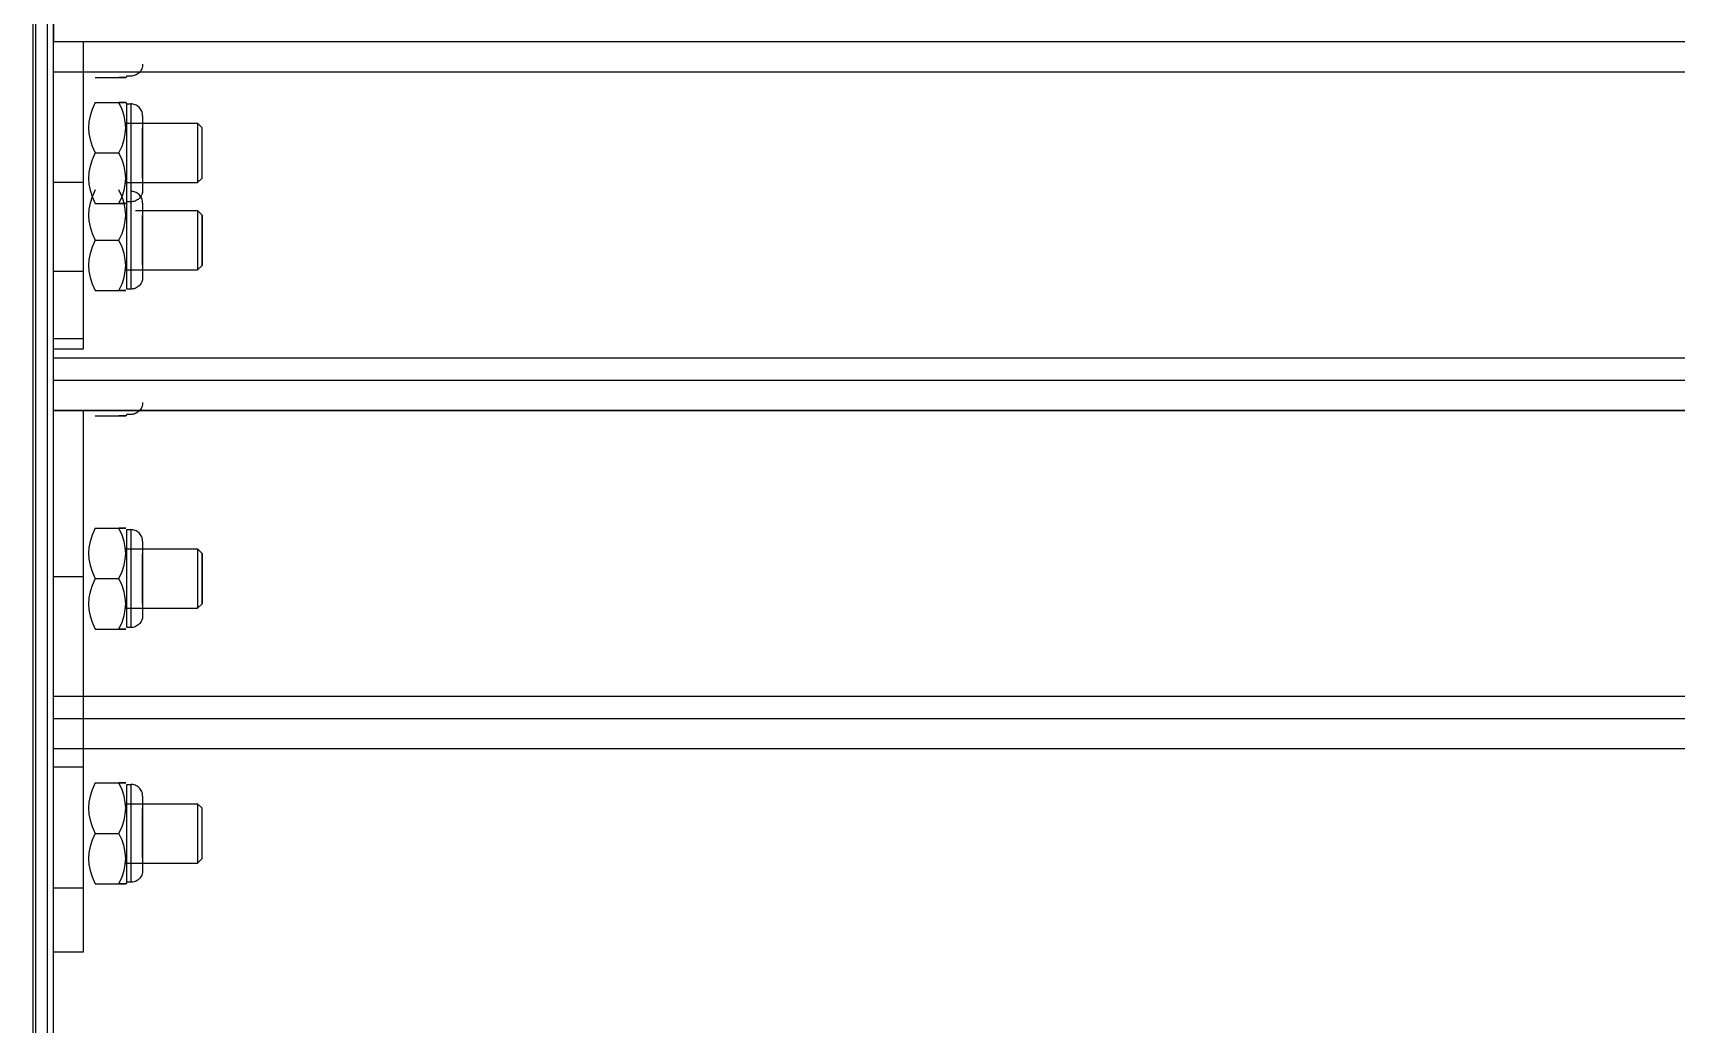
# Model space of a CAD drawing. Header units: millimetres. Extents: x 4625 to 14334, y 16216 to 31562.
# Drawn here: x 8448.2 to 8725, y 24745.2 to 24912.3 of the extents above; entities that cross this region are included whole.
import ezdxf

# ---------------------------------------------------------------- set-up
doc = ezdxf.new("R2010")
doc.units = ezdxf.units.MM
doc.header["$LTSCALE"] = 3
doc.layers.add('Default', color=7, linetype='Continuous')

msp = doc.modelspace()

# ---------------------------------------------------------------- linework, layer by layer
at = {"layer": 'Default'}
for p, q in [((8448.65, 22874.06), (8448.65, 24991.09)), ((8450.63, 22874.06), (8450.63, 24991.26)), ((8451.65, 22874.06), (8451.65, 24991.09)), ((8448.15, 24988.49), (8448.15, 22874.06)), ((8451.65, 24910.8), (8456.65, 24910.8)), ((8451.65, 24887.04), (8451.65, 24910.8)), ((10878.65, 24910.77), (8451.65, 24910.77)), ((8456.65, 24910.8), (8456.65, 24887.04)), ((10878.65, 24905.67), (8451.65, 24905.67)), ((10878.65, 24905.67), (8451.65, 24905.67)), ((8464, 24904.99), (8463.79, 24904.74)), ((8464.65, 24904.99), (8464, 24904.99)), ((8458.65, 24904.74), (8462.65, 24904.74)), ((8458.65, 24900.54), (8462.65, 24900.54)), ((8463.79, 24900.54), (8464, 24900.29)), ((8464, 24900.29), (8464.65, 24900.29)), ((8463.75, 24897.04), (8475.9, 24897.04)), ((8476.65, 24896.29), (8475.9, 24897.04)), ((8458.65, 24892.04), (8462.65, 24892.04)), ((8456.65, 24887.04), (8451.65, 24887.04)), ((8463.75, 24887.04), (8475.9, 24887.04)), ((8476.65, 24887.79), (8475.9, 24887.04)), ((8458.65, 24883.54), (8462.65, 24883.54)), ((8464.65, 24883.79), (8464, 24883.79)), ((8465.46, 24882.33), (8475.9, 24882.33)), ((8476.65, 24881.58), (8475.9, 24882.33)), ((8458.65, 24877.33), (8462.65, 24877.33)), ((8456.65, 24872.04), (8451.65, 24872.04)), ((8463.75, 24872.33), (8475.9, 24872.33)), ((8476.65, 24873.08), (8475.9, 24872.33)), ((8464.65, 24869.08), (8464, 24869.08)), ((8458.65, 24868.83), (8462.65, 24868.83)), ((8456.65, 24860.72), (8451.65, 24860.72)), ((8456.65, 24860.72), (8456.65, 24858.97)), ((8456.65, 24858.97), (8451.65, 24858.97)), ((8451.65, 24857.48), (10878.65, 24857.48)), ((8451.65, 24853.74), (10878.65, 24853.74)), ((8451.65, 24848.65), (10878.65, 24848.65)), ((10878.65, 24848.64), (8451.65, 24848.64)), ((8456.65, 24848.65), (8456.65, 24820.57)), ((8458.65, 24847.71), (8462.65, 24847.71)), ((8464, 24847.96), (8463.79, 24847.71)), ((8464.65, 24847.96), (8464, 24847.96)), ((8458.65, 24828.8), (8462.65, 24828.8)), ((8464, 24828.55), (8464.65, 24828.55)), ((8463.75, 24825.3), (8475.9, 24825.3)), ((8476.65, 24824.55), (8475.9, 24825.3)), ((8456.65, 24820.57), (8451.65, 24820.57)), ((8458.65, 24820.3), (8462.65, 24820.3)), ((8463.75, 24815.3), (8475.9, 24815.3)), ((8476.65, 24816.05), (8475.9, 24815.3)), ((8458.65, 24811.8), (8462.65, 24811.8)), ((8464.65, 24812.05), (8464, 24812.05)), ((10878.65, 24800.45), (8451.65, 24800.45)), ((8451.65, 24796.71), (10878.65, 24796.71)), ((10878.65, 24791.62), (8451.65, 24791.62)), ((10878.65, 24791.61), (8451.65, 24791.61)), ((8456.65, 24788.52), (8451.65, 24788.52)), ((8456.65, 24788.52), (8456.65, 24768.11)), ((8458.65, 24785.86), (8462.65, 24785.86)), ((8464, 24785.61), (8464.65, 24785.61)), ((8463.75, 24782.36), (8475.9, 24782.36)), ((8476.65, 24781.61), (8475.9, 24782.36)), ((8458.65, 24777.36), (8462.65, 24777.36)), ((8463.75, 24772.36), (8475.9, 24772.36)), ((8476.65, 24773.11), (8475.9, 24772.36)), ((8456.65, 24768.11), (8451.65, 24768.11)), ((8458.65, 24768.86), (8462.65, 24768.86)), ((8464, 24769.11), (8463.79, 24768.86)), ((8464.65, 24769.11), (8464, 24769.11)), ((8456.65, 24757.36), (8451.65, 24757.36))]:
    msp.add_line(p, q, dxfattribs=at)
for points in [[(8451.65, 24914.5, 0), (8451.65, 24910.77, 0)], [(8466.65, 24906.99, 0), (8466.64, 24906.79, 0), (8466.61, 24906.59, 0), (8466.56, 24906.39, 0), (8466.49, 24906.2, 0), (8466.4, 24906.02, 0), (8466.29, 24905.85, 0), (8466.17, 24905.69, 0), (8466.04, 24905.55, 0), (8465.89, 24905.42, 0), (8465.73, 24905.3, 0), (8465.56, 24905.21, 0), (8465.39, 24905.13, 0), (8465.21, 24905.07, 0), (8465.02, 24905.02, 0), (8464.84, 24905, 0), (8464.65, 24904.99, 0)], [(8458.65, 24900.54, 0), (8458.13, 24899.38, 0), (8457.78, 24898.3, 0), (8457.58, 24897.28, 0), (8457.52, 24896.29, 0), (8457.58, 24895.3, 0), (8457.78, 24894.29, 0), (8458.13, 24893.21, 0), (8458.65, 24892.04, 0)], [(8462.65, 24892.04, 0), (8463.17, 24893.21, 0), (8463.52, 24894.29, 0), (8463.72, 24895.3, 0), (8463.79, 24896.29, 0), (8463.72, 24897.28, 0), (8463.52, 24898.3, 0), (8463.17, 24899.38, 0), (8462.65, 24900.54, 0)], [(8464, 24883.79, 0), (8464, 24883.79, 0), (8464, 24883.79, 0), (8464, 24883.79, 0), (8464, 24883.79, 0), (8464, 24883.79, 0), (8464, 24883.79, 0), (8464, 24883.79, 0), (8464, 24883.79, 0), (8464, 24883.79, 0), (8464, 24883.79, 0), (8464, 24883.8, 0), (8464, 24883.81, 0), (8464, 24883.85, 0), (8464, 24884.03, 0), (8464, 24884.81, 0), (8464, 24900.29, 0)], [(8464.65, 24900.29, 0), (8464.65, 24900.29, 0), (8464.65, 24900.29, 0), (8464.65, 24900.29, 0), (8464.65, 24900.29, 0), (8464.65, 24900.29, 0), (8464.65, 24900.29, 0), (8464.65, 24900.29, 0), (8464.65, 24900.29, 0), (8464.65, 24900.29, 0), (8464.65, 24900.29, 0), (8464.65, 24900.29, 0), (8464.65, 24900.29, 0), (8464.65, 24900.28, 0), (8464.65, 24900.24, 0), (8464.65, 24900.05, 0), (8464.65, 24899.28, 0), (8464.65, 24892.04, 0)], [(8466.65, 24898.29, 0), (8466.64, 24898.5, 0), (8466.61, 24898.7, 0), (8466.56, 24898.89, 0), (8466.49, 24899.08, 0), (8466.4, 24899.26, 0), (8466.29, 24899.43, 0), (8466.17, 24899.59, 0), (8466.04, 24899.73, 0), (8465.89, 24899.86, 0), (8465.73, 24899.98, 0), (8465.56, 24900.07, 0), (8465.39, 24900.15, 0), (8465.21, 24900.21, 0), (8465.02, 24900.26, 0), (8464.84, 24900.29, 0), (8464.65, 24900.29, 0)], [(8466.65, 24898.29, 0), (8466.65, 24898.29, 0), (8466.65, 24898.29, 0), (8466.65, 24898.29, 0), (8466.65, 24898.29, 0), (8466.65, 24898.29, 0), (8466.65, 24898.29, 0), (8466.65, 24898.29, 0), (8466.65, 24898.29, 0), (8466.65, 24898.29, 0), (8466.65, 24898.29, 0), (8466.65, 24898.29, 0), (8466.65, 24898.29, 0), (8466.65, 24898.28, 0), (8466.65, 24898.25, 0), (8466.65, 24898.11, 0), (8466.65, 24897.52, 0), (8466.65, 24892.04, 0)], [(8475.9, 24897.04, 0), (8475.9, 24897.04, 0), (8475.9, 24897.04, 0), (8475.9, 24897.04, 0), (8475.9, 24897.04, 0), (8475.9, 24897.04, 0), (8475.9, 24897.04, 0), (8475.9, 24897.04, 0), (8475.9, 24897.04, 0), (8475.9, 24897.04, 0), (8475.9, 24897.04, 0), (8475.9, 24897.04, 0), (8475.9, 24897.01, 0), (8475.9, 24896.9, 0), (8475.9, 24896.43, 0), (8475.9, 24887.04, 0)], [(8476.65, 24887.79, 0), (8476.65, 24887.79, 0), (8476.65, 24887.79, 0), (8476.65, 24887.79, 0), (8476.65, 24887.79, 0), (8476.65, 24887.79, 0), (8476.65, 24887.79, 0), (8476.65, 24887.79, 0), (8476.65, 24887.79, 0), (8476.65, 24887.79, 0), (8476.65, 24887.79, 0), (8476.65, 24887.8, 0), (8476.65, 24887.8, 0), (8476.65, 24887.82, 0), (8476.65, 24887.92, 0), (8476.65, 24888.32, 0), (8476.65, 24896.29, 0)], [(8458.65, 24892.04, 0), (8458.13, 24890.88, 0), (8457.78, 24889.8, 0), (8457.58, 24888.78, 0), (8457.52, 24887.79, 0), (8457.58, 24886.8, 0), (8457.78, 24885.79, 0), (8458.13, 24884.71, 0), (8458.65, 24883.54, 0)], [(8462.65, 24883.54, 0), (8463.17, 24884.71, 0), (8463.52, 24885.79, 0), (8463.72, 24886.8, 0), (8463.79, 24887.79, 0), (8463.72, 24888.78, 0), (8463.52, 24889.8, 0), (8463.17, 24890.88, 0), (8462.65, 24892.04, 0)], [(8464.65, 24892.04, 0), (8464.65, 24883.79, 0)], [(8466.65, 24892.04, 0), (8466.65, 24885.79, 0)], [(8451.65, 24872.04, 0), (8451.65, 24872.04, 0), (8451.65, 24872.04, 0), (8451.65, 24872.04, 0), (8451.65, 24872.04, 0), (8451.65, 24872.04, 0), (8451.65, 24872.04, 0), (8451.65, 24872.04, 0), (8451.65, 24872.04, 0), (8451.65, 24872.04, 0), (8451.65, 24872.05, 0), (8451.65, 24872.05, 0), (8451.65, 24872.07, 0), (8451.65, 24872.15, 0), (8451.65, 24872.48, 0), (8451.65, 24873.89, 0), (8451.65, 24887.04, 0)], [(8456.65, 24887.04, 0), (8456.65, 24872.04, 0)], [(8458.65, 24885.83, 0), (8458.13, 24884.66, 0), (8457.78, 24883.58, 0), (8457.58, 24882.57, 0), (8457.52, 24881.58, 0), (8457.58, 24880.59, 0), (8457.78, 24879.57, 0), (8458.13, 24878.49, 0), (8458.65, 24877.33, 0)], [(8462.65, 24877.33, 0), (8463.17, 24878.49, 0), (8463.52, 24879.57, 0), (8463.72, 24880.59, 0), (8463.79, 24881.58, 0), (8463.72, 24882.57, 0), (8463.52, 24883.58, 0), (8463.17, 24884.66, 0), (8462.65, 24885.83, 0)], [(8464, 24869.08, 0), (8464, 24869.08, 0), (8464, 24869.08, 0), (8464, 24869.08, 0), (8464, 24869.08, 0), (8464, 24869.08, 0), (8464, 24869.08, 0), (8464, 24869.08, 0), (8464, 24869.08, 0), (8464, 24869.08, 0), (8464, 24869.08, 0), (8464, 24869.08, 0), (8464, 24869.09, 0), (8464, 24869.13, 0), (8464, 24869.32, 0), (8464, 24870.09, 0), (8464, 24885.58, 0)], [(8466.65, 24885.79, 0), (8466.64, 24885.59, 0), (8466.61, 24885.39, 0), (8466.56, 24885.2, 0), (8466.49, 24885.01, 0), (8466.4, 24884.83, 0), (8466.29, 24884.65, 0), (8466.17, 24884.5, 0), (8466.04, 24884.35, 0), (8465.89, 24884.22, 0), (8465.73, 24884.11, 0), (8465.56, 24884.01, 0), (8465.39, 24883.94, 0), (8465.21, 24883.87, 0), (8465.02, 24883.83, 0), (8464.84, 24883.8, 0), (8464.65, 24883.79, 0)], [(8464.65, 24885.58, 0), (8464.65, 24885.58, 0), (8464.65, 24885.58, 0), (8464.65, 24885.58, 0), (8464.65, 24885.58, 0), (8464.65, 24885.58, 0), (8464.65, 24885.58, 0), (8464.65, 24885.58, 0), (8464.65, 24885.58, 0), (8464.65, 24885.58, 0), (8464.65, 24885.58, 0), (8464.65, 24885.58, 0), (8464.65, 24885.57, 0), (8464.65, 24885.56, 0), (8464.65, 24885.52, 0), (8464.65, 24885.34, 0), (8464.65, 24884.56, 0), (8464.65, 24877.33, 0)], [(8466.65, 24883.58, 0), (8466.64, 24883.78, 0), (8466.61, 24883.98, 0), (8466.56, 24884.17, 0), (8466.49, 24884.36, 0), (8466.4, 24884.54, 0), (8466.29, 24884.72, 0), (8466.17, 24884.87, 0), (8466.04, 24885.02, 0), (8465.89, 24885.15, 0), (8465.73, 24885.26, 0), (8465.56, 24885.36, 0), (8465.39, 24885.43, 0), (8465.21, 24885.5, 0), (8465.02, 24885.54, 0), (8464.84, 24885.57, 0), (8464.65, 24885.58, 0)], [(8466.65, 24883.58, 0), (8466.65, 24883.58, 0), (8466.65, 24883.58, 0), (8466.65, 24883.58, 0), (8466.65, 24883.58, 0), (8466.65, 24883.58, 0), (8466.65, 24883.58, 0), (8466.65, 24883.58, 0), (8466.65, 24883.58, 0), (8466.65, 24883.58, 0), (8466.65, 24883.58, 0), (8466.65, 24883.58, 0), (8466.65, 24883.57, 0), (8466.65, 24883.57, 0), (8466.65, 24883.53, 0), (8466.65, 24883.39, 0), (8466.65, 24882.81, 0), (8466.65, 24877.33, 0)], [(8475.9, 24882.33, 0), (8475.9, 24882.33, 0), (8475.9, 24882.33, 0), (8475.9, 24882.33, 0), (8475.9, 24882.33, 0), (8475.9, 24882.33, 0), (8475.9, 24882.33, 0), (8475.9, 24882.33, 0), (8475.9, 24882.33, 0), (8475.9, 24882.33, 0), (8475.9, 24882.33, 0), (8475.9, 24882.32, 0), (8475.9, 24882.32, 0), (8475.9, 24882.29, 0), (8475.9, 24882.18, 0), (8475.9, 24881.71, 0), (8475.9, 24872.33, 0)], [(8476.65, 24881.58, 0), (8476.65, 24881.58, 0), (8476.65, 24881.58, 0), (8476.65, 24881.58, 0), (8476.65, 24881.58, 0), (8476.65, 24881.58, 0), (8476.65, 24881.58, 0), (8476.65, 24881.58, 0), (8476.65, 24881.58, 0), (8476.65, 24881.58, 0), (8476.65, 24881.57, 0), (8476.65, 24881.57, 0), (8476.65, 24881.55, 0), (8476.65, 24881.45, 0), (8476.65, 24881.05, 0), (8476.65, 24873.08, 0)], [(8476.65, 24873.08, 0), (8476.65, 24873.08, 0), (8476.65, 24873.08, 0), (8476.65, 24873.08, 0), (8476.65, 24873.08, 0), (8476.65, 24873.08, 0), (8476.65, 24873.08, 0), (8476.65, 24873.08, 0), (8476.65, 24873.08, 0), (8476.65, 24873.08, 0), (8476.65, 24873.08, 0), (8476.65, 24873.08, 0), (8476.65, 24873.08, 0), (8476.65, 24873.11, 0), (8476.65, 24873.2, 0), (8476.65, 24873.6, 0), (8476.65, 24881.58, 0)], [(8458.65, 24877.33, 0), (8458.13, 24876.16, 0), (8457.78, 24875.08, 0), (8457.58, 24874.07, 0), (8457.52, 24873.08, 0), (8457.58, 24872.09, 0), (8457.78, 24871.07, 0), (8458.13, 24869.99, 0), (8458.65, 24868.83, 0)], [(8462.65, 24868.83, 0), (8463.17, 24869.99, 0), (8463.52, 24871.07, 0), (8463.72, 24872.09, 0), (8463.79, 24873.08, 0), (8463.72, 24874.07, 0), (8463.52, 24875.08, 0), (8463.17, 24876.16, 0), (8462.65, 24877.33, 0)], [(8464.65, 24877.33, 0), (8464.65, 24869.08, 0)], [(8466.65, 24877.33, 0), (8466.65, 24872.91, 0), (8466.65, 24871.51, 0), (8466.65, 24871.18, 0), (8466.65, 24871.1, 0), (8466.65, 24871.08, 0), (8466.65, 24871.08, 0), (8466.65, 24871.08, 0), (8466.65, 24871.08, 0), (8466.65, 24871.08, 0), (8466.65, 24871.08, 0), (8466.65, 24871.08, 0), (8466.65, 24871.08, 0), (8466.65, 24871.08, 0), (8466.65, 24871.08, 0), (8466.65, 24871.08, 0), (8466.65, 24871.08, 0), (8466.65, 24871.08, 0), (8466.65, 24871.08, 0)], [(8456.65, 24876.73, 0), (8456.65, 24860.72, 0)], [(8466.65, 24871.08, 0), (8466.64, 24870.87, 0), (8466.61, 24870.67, 0), (8466.56, 24870.48, 0), (8466.49, 24870.29, 0), (8466.4, 24870.11, 0), (8466.29, 24869.94, 0), (8466.17, 24869.78, 0), (8466.04, 24869.64, 0), (8465.89, 24869.51, 0), (8465.73, 24869.39, 0), (8465.56, 24869.3, 0), (8465.39, 24869.22, 0), (8465.21, 24869.16, 0), (8465.02, 24869.11, 0), (8464.84, 24869.08, 0), (8464.65, 24869.08, 0)], [(8466.65, 24849.96, 0), (8466.64, 24849.76, 0), (8466.61, 24849.56, 0), (8466.56, 24849.36, 0), (8466.49, 24849.18, 0), (8466.4, 24848.99, 0), (8466.29, 24848.82, 0), (8466.17, 24848.66, 0), (8466.04, 24848.52, 0), (8465.89, 24848.39, 0), (8465.73, 24848.28, 0), (8465.56, 24848.18, 0), (8465.39, 24848.1, 0), (8465.21, 24848.04, 0), (8465.02, 24848, 0), (8464.84, 24847.97, 0), (8464.65, 24847.96, 0)], [(8458.65, 24828.8, 0), (8458.13, 24827.63, 0), (8457.78, 24826.56, 0), (8457.58, 24825.54, 0), (8457.52, 24824.55, 0), (8457.58, 24823.56, 0), (8457.78, 24822.54, 0), (8458.13, 24821.47, 0), (8458.65, 24820.3, 0)], [(8462.65, 24820.3, 0), (8463.17, 24821.47, 0), (8463.52, 24822.54, 0), (8463.72, 24823.56, 0), (8463.79, 24824.55, 0), (8463.72, 24825.54, 0), (8463.52, 24826.56, 0), (8463.17, 24827.63, 0), (8462.65, 24828.8, 0)], [(8464, 24812.05, 0), (8464, 24812.05, 0), (8464, 24812.05, 0), (8464, 24812.05, 0), (8464, 24812.05, 0), (8464, 24812.05, 0), (8464, 24812.05, 0), (8464, 24812.05, 0), (8464, 24812.05, 0), (8464, 24812.05, 0), (8464, 24812.05, 0), (8464, 24812.05, 0), (8464, 24812.06, 0), (8464, 24812.11, 0), (8464, 24812.29, 0), (8464, 24813.07, 0), (8464, 24828.55, 0)], [(8464.65, 24828.55, 0), (8464.65, 24828.55, 0), (8464.65, 24828.55, 0), (8464.65, 24828.55, 0), (8464.65, 24828.55, 0), (8464.65, 24828.55, 0), (8464.65, 24828.55, 0), (8464.65, 24828.55, 0), (8464.65, 24828.55, 0), (8464.65, 24828.55, 0), (8464.65, 24828.55, 0), (8464.65, 24828.55, 0), (8464.65, 24828.55, 0), (8464.65, 24828.54, 0), (8464.65, 24828.49, 0), (8464.65, 24828.31, 0), (8464.65, 24827.53, 0), (8464.65, 24820.3, 0)], [(8466.65, 24826.55, 0), (8466.64, 24826.75, 0), (8466.61, 24826.95, 0), (8466.56, 24827.15, 0), (8466.49, 24827.33, 0), (8466.4, 24827.52, 0), (8466.29, 24827.69, 0), (8466.17, 24827.85, 0), (8466.04, 24827.99, 0), (8465.89, 24828.12, 0), (8465.73, 24828.23, 0), (8465.56, 24828.33, 0), (8465.39, 24828.41, 0), (8465.21, 24828.47, 0), (8465.02, 24828.52, 0), (8464.84, 24828.54, 0), (8464.65, 24828.55, 0)], [(8466.65, 24826.55, 0), (8466.65, 24826.55, 0), (8466.65, 24826.55, 0), (8466.65, 24826.55, 0), (8466.65, 24826.55, 0), (8466.65, 24826.55, 0), (8466.65, 24826.55, 0), (8466.65, 24826.55, 0), (8466.65, 24826.55, 0), (8466.65, 24826.55, 0), (8466.65, 24826.55, 0), (8466.65, 24826.55, 0), (8466.65, 24826.54, 0), (8466.65, 24826.51, 0), (8466.65, 24826.37, 0), (8466.65, 24825.78, 0), (8466.65, 24820.3, 0)], [(8475.9, 24825.3, 0), (8475.9, 24825.3, 0), (8475.9, 24825.3, 0), (8475.9, 24825.3, 0), (8475.9, 24825.3, 0), (8475.9, 24825.3, 0), (8475.9, 24825.3, 0), (8475.9, 24825.3, 0), (8475.9, 24825.3, 0), (8475.9, 24825.3, 0), (8475.9, 24825.3, 0), (8475.9, 24825.3, 0), (8475.9, 24825.29, 0), (8475.9, 24825.26, 0), (8475.9, 24825.15, 0), (8475.9, 24824.68, 0), (8475.9, 24815.3, 0)], [(8476.65, 24824.55, 0), (8476.65, 24824.55, 0), (8476.65, 24824.55, 0), (8476.65, 24824.55, 0), (8476.65, 24824.55, 0), (8476.65, 24824.55, 0), (8476.65, 24824.55, 0), (8476.65, 24824.55, 0), (8476.65, 24824.55, 0), (8476.65, 24824.55, 0), (8476.65, 24824.55, 0), (8476.65, 24824.54, 0), (8476.65, 24824.52, 0), (8476.65, 24824.43, 0), (8476.65, 24824.03, 0), (8476.65, 24816.05, 0)], [(8476.65, 24816.05, 0), (8476.65, 24816.05, 0), (8476.65, 24816.05, 0), (8476.65, 24816.05, 0), (8476.65, 24816.05, 0), (8476.65, 24816.05, 0), (8476.65, 24816.05, 0), (8476.65, 24816.05, 0), (8476.65, 24816.05, 0), (8476.65, 24816.05, 0), (8476.65, 24816.05, 0), (8476.65, 24816.05, 0), (8476.65, 24816.06, 0), (8476.65, 24816.08, 0), (8476.65, 24816.17, 0), (8476.65, 24816.57, 0), (8476.65, 24824.55, 0)], [(8456.65, 24820.57, 0), (8456.65, 24788.52, 0)], [(8458.65, 24820.3, 0), (8458.13, 24819.13, 0), (8457.78, 24818.06, 0), (8457.58, 24817.04, 0), (8457.52, 24816.05, 0), (8457.58, 24815.06, 0), (8457.78, 24814.04, 0), (8458.13, 24812.97, 0), (8458.65, 24811.8, 0)], [(8462.65, 24811.8, 0), (8463.17, 24812.97, 0), (8463.52, 24814.04, 0), (8463.72, 24815.06, 0), (8463.79, 24816.05, 0), (8463.72, 24817.04, 0), (8463.52, 24818.06, 0), (8463.17, 24819.13, 0), (8462.65, 24820.3, 0)], [(8464.65, 24820.3, 0), (8464.65, 24812.05, 0)], [(8466.65, 24820.3, 0), (8466.65, 24814.05, 0)], [(8466.65, 24814.05, 0), (8466.64, 24813.85, 0), (8466.61, 24813.65, 0), (8466.56, 24813.45, 0), (8466.49, 24813.27, 0), (8466.4, 24813.08, 0), (8466.29, 24812.91, 0), (8466.17, 24812.75, 0), (8466.04, 24812.61, 0), (8465.89, 24812.48, 0), (8465.73, 24812.37, 0), (8465.56, 24812.27, 0), (8465.39, 24812.19, 0), (8465.21, 24812.13, 0), (8465.02, 24812.08, 0), (8464.84, 24812.06, 0), (8464.65, 24812.05, 0)], [(8458.65, 24785.86, 0), (8458.13, 24784.7, 0), (8457.78, 24783.62, 0), (8457.58, 24782.6, 0), (8457.52, 24781.61, 0), (8457.58, 24780.62, 0), (8457.78, 24779.61, 0), (8458.13, 24778.53, 0), (8458.65, 24777.36, 0)], [(8462.65, 24777.36, 0), (8463.17, 24778.53, 0), (8463.52, 24779.61, 0), (8463.72, 24780.62, 0), (8463.79, 24781.61, 0), (8463.72, 24782.6, 0), (8463.52, 24783.62, 0), (8463.17, 24784.7, 0), (8462.65, 24785.86, 0)], [(8464, 24769.11, 0), (8464, 24769.11, 0), (8464, 24769.11, 0), (8464, 24769.11, 0), (8464, 24769.11, 0), (8464, 24769.11, 0), (8464, 24769.11, 0), (8464, 24769.11, 0), (8464, 24769.11, 0), (8464, 24769.11, 0), (8464, 24769.11, 0), (8464, 24769.12, 0), (8464, 24769.13, 0), (8464, 24769.17, 0), (8464, 24769.35, 0), (8464, 24770.13, 0), (8464, 24785.61, 0)], [(8464.65, 24785.61, 0), (8464.65, 24785.61, 0), (8464.65, 24785.61, 0), (8464.65, 24785.61, 0), (8464.65, 24785.61, 0), (8464.65, 24785.61, 0), (8464.65, 24785.61, 0), (8464.65, 24785.61, 0), (8464.65, 24785.61, 0), (8464.65, 24785.61, 0), (8464.65, 24785.61, 0), (8464.65, 24785.61, 0), (8464.65, 24785.61, 0), (8464.65, 24785.6, 0), (8464.65, 24785.56, 0), (8464.65, 24785.37, 0), (8464.65, 24784.6, 0), (8464.65, 24777.36, 0)], [(8466.65, 24783.61, 0), (8466.64, 24783.82, 0), (8466.61, 24784.02, 0), (8466.56, 24784.21, 0), (8466.49, 24784.4, 0), (8466.4, 24784.58, 0), (8466.29, 24784.75, 0), (8466.17, 24784.91, 0), (8466.04, 24785.05, 0), (8465.89, 24785.18, 0), (8465.73, 24785.3, 0), (8465.56, 24785.39, 0), (8465.39, 24785.47, 0), (8465.21, 24785.53, 0), (8465.02, 24785.58, 0), (8464.84, 24785.61, 0), (8464.65, 24785.61, 0)], [(8466.65, 24783.61, 0), (8466.65, 24783.61, 0), (8466.65, 24783.61, 0), (8466.65, 24783.61, 0), (8466.65, 24783.61, 0), (8466.65, 24783.61, 0), (8466.65, 24783.61, 0), (8466.65, 24783.61, 0), (8466.65, 24783.61, 0), (8466.65, 24783.61, 0), (8466.65, 24783.61, 0), (8466.65, 24783.61, 0), (8466.65, 24783.61, 0), (8466.65, 24783.6, 0), (8466.65, 24783.57, 0), (8466.65, 24783.43, 0), (8466.65, 24782.84, 0), (8466.65, 24777.36, 0)], [(8475.9, 24782.36, 0), (8475.9, 24782.36, 0), (8475.9, 24782.36, 0), (8475.9, 24782.36, 0), (8475.9, 24782.36, 0), (8475.9, 24782.36, 0), (8475.9, 24782.36, 0), (8475.9, 24782.36, 0), (8475.9, 24782.36, 0), (8475.9, 24782.36, 0), (8475.9, 24782.36, 0), (8475.9, 24782.36, 0), (8475.9, 24782.36, 0), (8475.9, 24782.33, 0), (8475.9, 24782.22, 0), (8475.9, 24781.75, 0), (8475.9, 24772.36, 0)], [(8476.65, 24773.11, 0), (8476.65, 24773.11, 0), (8476.65, 24773.11, 0), (8476.65, 24773.11, 0), (8476.65, 24773.11, 0), (8476.65, 24773.11, 0), (8476.65, 24773.11, 0), (8476.65, 24773.11, 0), (8476.65, 24773.11, 0), (8476.65, 24773.11, 0), (8476.65, 24773.11, 0), (8476.65, 24773.12, 0), (8476.65, 24773.12, 0), (8476.65, 24773.14, 0), (8476.65, 24773.24, 0), (8476.65, 24773.64, 0), (8476.65, 24781.61, 0)], [(8458.65, 24777.36, 0), (8458.13, 24776.2, 0), (8457.78, 24775.12, 0), (8457.58, 24774.1, 0), (8457.52, 24773.11, 0), (8457.58, 24772.12, 0), (8457.78, 24771.11, 0), (8458.13, 24770.03, 0), (8458.65, 24768.86, 0)], [(8462.65, 24768.86, 0), (8463.17, 24770.03, 0), (8463.52, 24771.11, 0), (8463.72, 24772.12, 0), (8463.79, 24773.11, 0), (8463.72, 24774.1, 0), (8463.52, 24775.12, 0), (8463.17, 24776.2, 0), (8462.65, 24777.36, 0)], [(8464.65, 24777.36, 0), (8464.65, 24769.11, 0)], [(8466.65, 24777.36, 0), (8466.65, 24771.11, 0)], [(8466.65, 24771.11, 0), (8466.64, 24770.91, 0), (8466.61, 24770.71, 0), (8466.56, 24770.52, 0), (8466.49, 24770.33, 0), (8466.4, 24770.15, 0), (8466.29, 24769.97, 0), (8466.17, 24769.82, 0), (8466.04, 24769.67, 0), (8465.89, 24769.54, 0), (8465.73, 24769.43, 0), (8465.56, 24769.33, 0), (8465.39, 24769.26, 0), (8465.21, 24769.19, 0), (8465.02, 24769.15, 0), (8464.84, 24769.12, 0), (8464.65, 24769.11, 0)], [(8456.65, 24768.11, 0), (8456.65, 24757.36, 0)]]:
    msp.add_polyline3d(points, dxfattribs=at)
for points in [[(8462.65, 24904.74, 0), (8463.52, 24904.74, 0), (8463.72, 24904.74, 0), (8463.77, 24904.74, 0), (8463.78, 24904.74, 0), (8463.79, 24904.74, 0), (8463.79, 24904.74, 0), (8463.79, 24904.74, 0), (8463.79, 24904.74, 0), (8463.79, 24904.74, 0), (8463.79, 24904.74, 0), (8463.79, 24904.74, 0), (8463.79, 24904.74, 0), (8463.79, 24904.74, 0), (8463.79, 24904.74, 0), (8463.79, 24904.74, 0), (8463.79, 24904.74, 0), (8463.79, 24904.74, 0), (8463.78, 24904.74, 0), (8463.77, 24904.74, 0), (8463.72, 24904.74, 0), (8463.52, 24904.74, 0)], [(8462.65, 24900.54, 0), (8463.52, 24900.54, 0), (8463.72, 24900.54, 0), (8463.77, 24900.54, 0), (8463.78, 24900.54, 0), (8463.79, 24900.54, 0), (8463.79, 24900.54, 0), (8463.79, 24900.54, 0), (8463.79, 24900.54, 0), (8463.79, 24900.54, 0), (8463.79, 24900.54, 0), (8463.79, 24900.54, 0), (8463.79, 24900.54, 0), (8463.79, 24900.54, 0), (8463.79, 24900.54, 0), (8463.79, 24900.54, 0), (8463.79, 24900.54, 0), (8463.79, 24900.54, 0), (8463.79, 24900.54, 0), (8463.79, 24900.54, 0), (8463.79, 24900.54, 0), (8463.79, 24900.54, 0), (8463.79, 24900.54, 0), (8463.78, 24900.54, 0), (8463.77, 24900.54, 0), (8463.72, 24900.54, 0), (8463.52, 24900.54, 0)], [(8466.65, 24892.04, 0), (8466.65, 24896.23, 0)], [(8466.65, 24892.04, 0), (8466.65, 24887.86, 0)], [(8462.65, 24883.54, 0), (8463.52, 24883.54, 0), (8463.72, 24883.54, 0), (8463.77, 24883.54, 0), (8463.78, 24883.54, 0), (8463.79, 24883.54, 0), (8463.79, 24883.54, 0), (8463.79, 24883.54, 0), (8463.79, 24883.54, 0), (8463.79, 24883.54, 0), (8463.79, 24883.54, 0), (8463.79, 24883.54, 0), (8463.79, 24883.54, 0), (8463.79, 24883.54, 0), (8463.79, 24883.54, 0), (8463.79, 24883.54, 0), (8463.79, 24883.54, 0), (8463.79, 24883.54, 0), (8463.79, 24883.54, 0), (8463.79, 24883.54, 0), (8463.78, 24883.54, 0), (8463.77, 24883.54, 0), (8463.72, 24883.54, 0), (8463.52, 24883.54, 0)], [(8466.65, 24877.33, 0), (8466.65, 24881.51, 0)], [(8466.65, 24877.33, 0), (8466.65, 24873.14, 0)], [(8462.65, 24868.83, 0), (8463.52, 24868.83, 0), (8463.72, 24868.83, 0), (8463.77, 24868.83, 0), (8463.78, 24868.83, 0), (8463.79, 24868.83, 0), (8463.79, 24868.83, 0), (8463.79, 24868.83, 0), (8463.79, 24868.83, 0), (8463.79, 24868.83, 0), (8463.79, 24868.83, 0), (8463.79, 24868.83, 0), (8463.79, 24868.83, 0), (8463.79, 24868.83, 0), (8463.79, 24868.83, 0), (8463.79, 24868.83, 0), (8463.79, 24868.83, 0), (8463.79, 24868.83, 0), (8463.78, 24868.83, 0), (8463.77, 24868.83, 0), (8463.72, 24868.83, 0), (8463.52, 24868.83, 0)], [(8462.65, 24847.71, 0), (8463.52, 24847.71, 0), (8463.72, 24847.71, 0), (8463.77, 24847.71, 0), (8463.78, 24847.71, 0), (8463.79, 24847.71, 0), (8463.79, 24847.71, 0), (8463.79, 24847.71, 0), (8463.79, 24847.71, 0), (8463.79, 24847.71, 0), (8463.79, 24847.71, 0), (8463.79, 24847.71, 0), (8463.79, 24847.71, 0), (8463.79, 24847.71, 0), (8463.79, 24847.71, 0), (8463.79, 24847.71, 0), (8463.79, 24847.71, 0), (8463.79, 24847.71, 0), (8463.78, 24847.71, 0), (8463.77, 24847.71, 0), (8463.72, 24847.71, 0), (8463.52, 24847.71, 0)], [(8462.65, 24828.8, 0), (8463.52, 24828.8, 0), (8463.72, 24828.8, 0), (8463.77, 24828.8, 0), (8463.78, 24828.8, 0), (8463.79, 24828.8, 0), (8463.79, 24828.8, 0), (8463.79, 24828.8, 0), (8463.79, 24828.8, 0), (8463.79, 24828.8, 0), (8463.79, 24828.8, 0), (8463.79, 24828.8, 0), (8463.79, 24828.8, 0), (8463.79, 24828.8, 0), (8463.79, 24828.8, 0), (8463.79, 24828.8, 0), (8463.79, 24828.8, 0), (8463.79, 24828.8, 0), (8463.79, 24828.8, 0), (8463.79, 24828.8, 0), (8463.79, 24828.8, 0), (8463.79, 24828.8, 0), (8463.79, 24828.8, 0), (8463.79, 24828.8, 0), (8463.79, 24828.8, 0), (8463.79, 24828.8, 0), (8463.79, 24828.8, 0), (8463.79, 24828.8, 0), (8463.79, 24828.8, 0), (8463.78, 24828.8, 0), (8463.76, 24828.8, 0), (8463.67, 24828.8, 0), (8463.32, 24828.8, 0)], [(8466.65, 24820.3, 0), (8466.65, 24824.49, 0)], [(8466.65, 24820.3, 0), (8466.65, 24816.11, 0)], [(8462.65, 24811.8, 0), (8463.52, 24811.8, 0), (8463.72, 24811.8, 0), (8463.77, 24811.8, 0), (8463.78, 24811.8, 0), (8463.79, 24811.8, 0), (8463.79, 24811.8, 0), (8463.79, 24811.8, 0), (8463.79, 24811.8, 0), (8463.79, 24811.8, 0), (8463.79, 24811.8, 0), (8463.79, 24811.8, 0), (8463.79, 24811.8, 0), (8463.79, 24811.8, 0), (8463.79, 24811.8, 0), (8463.79, 24811.8, 0), (8463.79, 24811.8, 0), (8463.79, 24811.8, 0), (8463.78, 24811.8, 0), (8463.77, 24811.8, 0), (8463.72, 24811.8, 0), (8463.52, 24811.8, 0)], [(8462.65, 24785.86, 0), (8463.52, 24785.86, 0), (8463.72, 24785.86, 0), (8463.77, 24785.86, 0), (8463.78, 24785.86, 0), (8463.79, 24785.86, 0), (8463.79, 24785.86, 0), (8463.79, 24785.86, 0), (8463.79, 24785.86, 0), (8463.79, 24785.86, 0), (8463.79, 24785.86, 0), (8463.79, 24785.86, 0), (8463.79, 24785.86, 0), (8463.79, 24785.86, 0), (8463.79, 24785.86, 0), (8463.79, 24785.86, 0), (8463.79, 24785.86, 0), (8463.79, 24785.86, 0), (8463.79, 24785.86, 0), (8463.79, 24785.86, 0), (8463.79, 24785.86, 0), (8463.79, 24785.86, 0), (8463.79, 24785.86, 0), (8463.79, 24785.86, 0), (8463.79, 24785.86, 0), (8463.79, 24785.86, 0), (8463.79, 24785.86, 0), (8463.79, 24785.86, 0), (8463.79, 24785.86, 0), (8463.78, 24785.86, 0), (8463.76, 24785.86, 0), (8463.67, 24785.86, 0), (8463.32, 24785.86, 0)], [(8466.65, 24777.36, 0), (8466.65, 24781.55, 0)], [(8466.65, 24777.36, 0), (8466.65, 24773.18, 0)], [(8462.65, 24768.86, 0), (8463.52, 24768.86, 0), (8463.72, 24768.86, 0), (8463.77, 24768.86, 0), (8463.78, 24768.86, 0), (8463.79, 24768.86, 0), (8463.79, 24768.86, 0), (8463.79, 24768.86, 0), (8463.79, 24768.86, 0), (8463.79, 24768.86, 0), (8463.79, 24768.86, 0), (8463.79, 24768.86, 0), (8463.79, 24768.86, 0), (8463.79, 24768.86, 0), (8463.79, 24768.86, 0), (8463.79, 24768.86, 0), (8463.79, 24768.86, 0), (8463.79, 24768.86, 0), (8463.78, 24768.86, 0), (8463.77, 24768.86, 0), (8463.72, 24768.86, 0), (8463.52, 24768.86, 0)]]:
    msp.add_polyline3d(points, close=True, dxfattribs=at)

doc.saveas('drawing.dxf')
